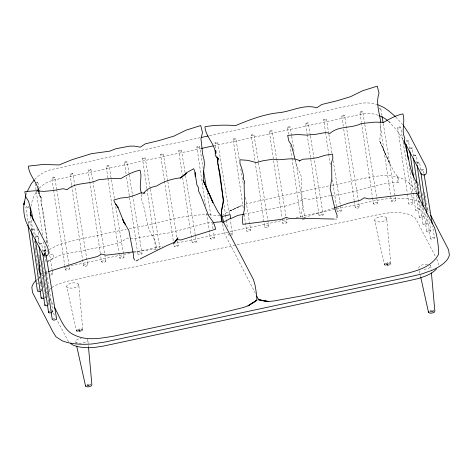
<?xml version="1.0" encoding="UTF-8"?>
<svg xmlns="http://www.w3.org/2000/svg" width="473" height="473" viewBox="0 0 473 473"><rect width="100%" height="100%" fill="white"/><g stroke="black" fill="none" stroke-linecap="round" stroke-linejoin="round"><path stroke-width="0.35" stroke-dasharray="2.37 1.77" d="M44.888 255.869L44.888 250.761L45.78 246.699M39.708 264.336L39.726 260.014L40.98 258.353M38.798 191.37L38.709 194.965L41.991 198.536L39.129 194.403L38.821 192.328M44.905 255.148L45.627 246.581M44.663 254.781L45.041 250.111M46.324 242.347L46.792 239.527L43.599 214.115L41.139 202.574L41.577 198.169L39.129 194.403L38.916 191.21M30.946 206.358L32.365 200.014L33.63 196.602L36.374 191.677M46.673 242.649L47.265 239.935M79.287 331.733L80.008 328.936L81.823 329.054L82.805 329.657L82.58 330.521L81.238 331.313L79.287 331.733L77.471 331.614L76.484 331.011L66.687 286.774L67.113 285.13L69.673 283.623L73.392 282.83L76.845 283.049L78.719 284.196L82.805 329.657L76.484 331.011L76.709 330.148L78.057 329.356L80.008 328.936M141.959 194.385L141.043 198.033C145.27 208.41 145.796 220.093 149.545 230.718C152.909 236.411 156.309 242.306 156.664 249.082L134.172 251.849M387.227 265.536L387.949 262.746L389.764 262.858L390.751 263.467L390.527 264.33L389.178 265.122L385.412 265.424L384.431 264.815L374.628 220.584L375.054 218.94L377.62 217.432L381.339 216.634L384.791 216.853L386.666 218.006L390.751 263.467L384.431 264.815L384.655 263.952L385.998 263.165L387.949 262.746M78.719 284.196L78.293 285.84L75.733 287.348L72.014 288.146L68.561 287.927L66.687 286.774M76.242 344.031L75.763 341.89L76.188 340.247L78.755 338.739L81.232 338.213M386.666 218.006L386.24 219.649L383.674 221.157L379.961 221.955L376.502 221.731L374.628 220.584M428.893 264.478L430.767 265.625L430.341 267.269L427.775 268.776L422.679 269.486M86.825 385.85L88.723 385.43L89.084 384.052L90.899 384.171L87.635 386.08M429.49 311.618L431.689 311.737L432.05 310.365L433.865 310.483L431.689 311.737L429.791 312.156M26.027 194.841L27.233 191.512M35.924 182.093L37.881 182.389L36.941 183.104M28.439 224.669L25.891 207.28L26.145 206.861L27.848 206.376L28.977 206.825L29.568 210.444M28.977 206.825L27.026 207.736L25.891 207.28M53.555 189.496L51.847 177.848L53.674 176.997L54.738 177.422L56.63 189.046M54.738 177.422L52.905 178.274L51.847 177.848M30.467 221.867L29.521 222.594L27.552 222.298L28.498 221.571L30.467 221.867L32.034 231.332M31.466 230.913L31.496 229.056L33.104 228.595L34.174 229.027L35.741 238.487M34.174 229.027L33.228 229.748L31.259 229.452M71.559 184.89L69.963 173.969L71.79 173.118L72.854 173.544L87.771 265.069L86.358 266.151L83.887 266.181L83.414 265.708L71.671 185.617M72.854 173.544L71.914 174.265L69.963 173.969M37.881 236.187L36.935 236.914L34.967 236.618L35.907 235.891L37.881 236.187L39.448 245.653M41.583 243.347L40.643 244.068L38.668 243.772L39.614 243.051L41.583 243.347L43.155 252.807M100.353 253.83L88.079 170.097L89.019 169.381L90.97 169.671L92.743 180.568M90.97 169.671L89.137 170.522L88.079 170.097M45.29 250.495L44.344 251.222L42.369 250.921L43.315 250.199L45.29 250.495L46.011 254.864M107.897 177.866L106.189 166.212L108.021 165.367L109.08 165.792L114.413 198.477M109.08 165.792L107.253 166.638L106.189 166.212M41.441 290.883L41.795 290.286L38.904 272.82M52.207 270.284L52.799 273.914L52.438 274.506L50.037 275.191M45.142 298.037L45.503 297.446L45.024 294.537M65.298 269.586L66.711 268.504L69.182 268.475L69.655 268.948L68.242 270.03L65.771 270.059L65.298 269.586L64.76 265.944M48.849 305.203L49.21 304.606L48.737 304.139M52.556 312.363L52.917 311.766L46.525 273.187M83.414 265.708L84.827 264.626L87.298 264.602L87.771 265.069M101.529 261.835L101.89 261.244L104.291 260.558L105.887 261.197L104.474 262.279L103.126 262.48L101.529 261.835L100.459 254.557M119.645 257.956L121.058 256.874L122.401 256.673L124.003 257.318L122.59 258.4L120.118 258.429L119.645 257.956L118.894 252.86M378.92 108.684L380.871 108.979L379.937 109.695M391.431 201.143L392.844 200.061L394.192 199.86L395.795 200.505L394.376 201.587L391.904 201.61L391.431 201.143L380.008 123.234M43.918 254.462L48.571 249.939M34.689 179.545C39.117 174.401 45.367 170.995 51.935 169.435L200.085 137.726M39.111 188.207L43.794 184.299L48.488 181.721L54.005 179.988L200.706 148.593M229.18 233.833L228.435 234.401L228.5 234.963L229.34 235.3M416.778 162.659L418.12 162.038L419.551 162.251L421.112 171.705M77.471 331.614L81.823 329.054M385.412 265.424L389.764 262.858M222.097 215.392L229.092 211.289L243.459 204.921M47.69 261.693L53.833 258.211L61.295 254.811L109.647 245.321L121.336 241.975L127.349 238.061L133.871 238.646L157.757 234.389L168.956 232.935L207.275 222.984L212.347 222.535M47.105 261.492L53.94 257.785L53.626 254.025L49.334 255.012M49.198 249.614L58.617 244.772L75.089 240.178L126.309 229.216M336.9 219.076L334.665 219.076M39.968 283.806L41.021 283.315M37.799 290.333L38.851 289.843M41.5 297.493L42.558 297.003M48.914 311.813L49.972 311.323M52.615 318.962L55.022 318.276M42.404 273.459L44.409 272.862M45.077 272.661L47.749 271.857M303.944 217.598L333.814 208.167M156.693 249.342L157.958 248.975M230.641 235.282L232.645 234.354L230.339 220.004M304.352 219.413L303.087 219.774L300.946 219.454M245.422 204.218L262.55 200.055L331.082 185.392M64.115 267.369L66.19 266.896M66.882 266.737L130.442 253.031M209.48 135.716L359.787 103.546L365.8 102.812L371.447 103.191L377.3 104.61M213.713 145.808L361.857 114.099L367.604 113.419L372.984 113.845L378.95 115.471M129.194 228.601C155.682 224.616 181.62 214.086 208.688 214.777M331.804 185.233C356.541 182.608 400.619 161.169 416.317 192.387M134.048 252.263L162.86 246.096M172.947 243.938L229.133 231.912M229.854 231.758L288.205 219.265M296.128 217.574L376.141 200.446L388.694 198.548A43.664 18.039 -8.8 0 1 419.415 201.906L420.586 202.669M432.05 310.365L430.099 310.785L431.689 311.737L433.156 311.843M89.084 384.052L87.133 384.472L88.723 385.43L89.988 385.164M244.121 214.103L286.183 205.938L297.866 202.586L303.879 198.672L310.4 199.257L330.757 195.586M431.689 311.737L433.587 311.346M331.467 195.467C354.295 193.971 375.414 183.039 398.307 182.318L398.024 177.073L394.63 172.675L390.124 164.178L379.801 141.256L379.695 140.871L389.758 163.871L379.801 141.256L380.848 123.24M389.35 212.815L380.534 214.151L75.857 279.36L65.244 281.772L57.629 284.474A30.686 12.676 -8.8 0 0 52.119 287.401M230.446 233.473L232.586 233.792M209.397 214.789L220.105 215.824M384.655 263.952L390.527 264.33M76.709 330.148L82.58 330.521M87.257 385.347L88.723 385.43M427.509 264.389L425.44 264.253L421.721 265.051L419.161 266.559L418.735 268.203L419.208 270.343M79.021 343.132L81.09 343.262L84.809 342.464L87.375 340.956L87.801 339.318L88.522 347.383M51.202 273.27L52.799 273.914M39.779 282.079L40.909 282.251M38.62 284.001L37.018 283.362M40.199 289.647L41.795 290.286M43.906 296.808L45.503 297.446M51.315 311.128L52.917 311.766M364.653 123.678L362.643 111.338L362.087 111.12L359.894 111.746L361.437 122.318M407.43 193.924L408.92 204.076L409.76 204.413L412.326 204.04L413.065 203.467L413.006 202.911L400.643 127.089L399.129 126.865L398.236 127.119L397.752 127.917L407.324 193.197M359.935 112.113L362.194 112.089L362.643 111.338M397.752 127.917L400.164 127.887L400.643 127.089M354.324 201.267L355.288 207.824L357.428 208.144L358.688 207.783L359.433 207.215L359.374 206.654L344.498 115.217L343.942 114.998L341.748 115.625L343.292 126.196M408.435 140.777L407.005 140.564L406.159 140.806L405.704 141.557L407.135 141.776L408.477 141.155L408.435 140.777L409.996 150.231M341.79 115.997L344.048 115.968L344.498 115.217M412.143 147.937L409.866 147.96L409.411 148.717L411.687 148.693L412.143 147.937L413.585 156.658M328.753 133.611L326.394 119.095L325.838 118.871L323.644 119.498L325.394 131.529M415.85 155.097L413.573 155.12L413.112 155.877L415.389 155.848L415.85 155.097L417.529 165.272M323.686 119.87L325.105 120.083L325.938 119.846L326.394 119.095M416.819 163.031L419.096 163.008L419.551 162.251M310.288 135.308L308.278 122.974L307.722 122.749L305.528 123.376L307.066 133.948M423.258 169.405L421.827 169.192L420.485 169.813L420.521 170.185L422.797 170.162L423.258 169.405L423.979 173.768M305.57 123.749L306.989 123.961L307.828 123.719L308.278 122.974M291.575 135.556L290.162 126.853L289.6 126.628L287.413 127.255L288.412 134.184M287.448 127.627L288.867 127.84L289.707 127.598L290.162 126.853M276.77 159.756L272.046 130.725L270.627 130.513L269.793 130.755L269.338 131.5L282.836 223.333L284.977 223.652L286.981 222.724L286.331 218.532M269.338 131.5L270.757 131.713L271.597 131.476L272.046 130.725M258.424 162.18L253.936 134.604L252.517 134.391L251.683 134.628L251.228 135.379L264.726 227.206L266.867 227.531L268.132 227.17L268.871 226.597L268.812 226.041L258.542 162.907M251.228 135.379L252.647 135.591L253.977 134.976L253.936 134.604M413.006 202.911L410.866 202.586L409.6 202.947L408.861 203.52L408.92 204.076M419.722 209.113L417.582 208.788L415.578 209.722L415.637 210.278L417.777 210.603L419.782 209.669L417.801 197.483M239.137 158.798L235.832 138.477L234.413 138.264L233.573 138.506L233.124 139.251L243.512 209.947M233.124 139.251L235.383 139.228L235.832 138.477M423.424 216.267L421.283 215.948L419.279 216.876L419.338 217.438L421.478 217.757L423.489 216.829L421.384 203.91M377.519 202.775L375.379 202.456L374.113 202.816L373.374 203.384L373.434 203.946L375.574 204.265L376.833 203.904L377.578 203.337L377.519 202.775L364.772 124.405M427.131 223.427L424.99 223.108L422.986 224.036L423.045 224.598L425.186 224.917L427.19 223.989L425.333 212.525M229.399 214.198L217.71 142.355L217.154 142.131L214.961 142.757L216.072 150.42M215.002 143.13L217.255 143.106L217.71 142.355M430.838 230.588L428.698 230.262L426.693 231.196L426.752 231.752L428.893 232.077L430.897 231.143L428.916 218.952M359.374 206.654L357.233 206.334L355.968 206.695L355.229 207.263L355.288 207.824M434.539 237.742L432.399 237.416L430.395 238.345L430.454 238.906L432.594 239.232L434.604 238.297L432.618 226.106M203.26 168.731L199.6 146.234L198.181 146.021L197.342 146.258L196.892 147.008L205.459 205.312M196.892 147.008L198.311 147.221L199.145 146.979L199.6 146.234M341.264 210.532L339.123 210.207L337.864 210.574L337.119 211.141L337.178 211.697L339.318 212.022L341.329 211.094L333.122 160.459M185.097 172.604L181.443 150.107L180.018 149.894L178.688 150.515L182.265 174.933M178.729 150.881L180.148 151.1L181.478 150.479L181.443 150.107M323.154 214.411L321.013 214.086L319.748 214.446L319.009 215.014L319.068 215.576L321.208 215.901L323.213 214.967L314.178 159.259M167.708 180.834L163.339 153.985L161.92 153.772L160.589 154.387L164.379 180.266M160.631 154.76L162.05 154.973L162.883 154.73L163.339 153.985M150.183 188.343L145.223 157.864L143.804 157.651L142.474 158.266L146.908 188.52M142.515 158.638L144.773 158.615L145.223 157.864M286.922 222.162L284.781 221.843L283.516 222.204L282.777 222.771L282.836 223.333M129.117 174.076L127.107 161.736L125.688 161.524L124.358 162.144L126.114 174.176M124.399 162.511L126.658 162.487L127.107 161.736M268.812 226.041L266.671 225.716L265.412 226.076L264.667 226.65L264.726 227.206M250.708 229.913L248.567 229.594L247.302 229.955L246.563 230.522L246.622 231.084L248.763 231.403L250.767 230.475L249.88 224.835M214.476 237.671L212.336 237.345L211.07 237.706L210.325 238.28L210.384 238.835L212.525 239.161L214.535 238.226L213.412 231.137M196.313 241.543L194.172 241.224L192.913 241.585L192.168 242.152L192.227 242.714L194.368 243.033L196.372 242.105L195.485 236.465M178.215 245.422L176.074 245.097L174.809 245.457L174.064 246.031L174.129 246.587L176.269 246.912L178.274 245.978L177.505 241.064M141.983 253.173L139.842 252.854L138.577 253.215L137.838 253.782L137.897 254.344L138.737 254.681L141.297 254.303L142.042 253.735L141.983 253.173L129.235 174.803M385.998 263.165L389.178 265.122M78.057 329.356L81.238 331.313M75.763 341.89L77.637 343.043M398.307 182.318L397.947 182.087L397.663 176.825L398.024 177.073M424.086 204.963L425.251 205.725M388.558 121.177L391.443 123.784M388.534 121.171L396.888 130.459L402.783 138.867M395.741 116.92L403.54 125.564M427.03 208.617L429.395 212.755M68.55 341.808L56.748 319.612M255.479 293.502L225.071 234.578L223.416 228.766L222.647 223.812M435.125 255.964L417.446 221.807L415.046 217.858L410.942 215.174A30.686 12.676 -8.8 0 0 389.35 212.815M436.703 259.015L437.968 261.457L438.459 265.111M46.833 292.734L47.838 294.679M50.191 299.226L53.218 305.067M47.862 302.436L48.808 304.269M51.462 309.395L55.43 317.064M36.829 228.494L38.662 233.195L38.898 244.239M42.481 282.742L43.806 286.892M303.098 217.734L301.656 213.098L302.247 207.854L301.538 176.932L296.317 164.876L295.193 160.282M419.362 271.059L420.154 274.624M420.314 275.339L420.627 276.764M44.61 255.45L46.052 262.066M424.476 192.056L424.955 194.965M425.073 195.692L425.552 198.601M425.676 199.328L426.155 202.237M426.274 202.964L427.716 211.685M422.212 193.623L424.133 205.252M418.026 183.559L418.504 186.463M418.623 187.19L420.308 197.371M413.84 173.49L414.082 174.945M415.158 181.49L416.961 192.393M46.165 271.005L46.407 272.46M41.979 260.936L42.221 262.391M42.339 263.118L42.824 266.033M42.942 266.76L49.091 303.879M38.39 254.504L38.632 255.958M38.751 256.685L44.9 293.81M34.925 248.798L35.168 250.252M35.292 250.98L37.941 266.997M30.514 216.226L33.346 233.573M34.529 240.798L35.475 246.581M35.593 247.302L36.066 250.193M380.871 108.979L382.054 116.24M383.242 123.506L395.795 200.505M328.871 134.332L331.94 153.205M310.4 136.035L314.06 158.532M291.693 136.283L294.171 151.526M295.59 160.235L305.032 218.29M276.888 160.477L286.212 217.811M240.792 168.956L243.27 184.198M245.392 197.259L249.762 224.107M207.156 192.677L211.165 217.349M211.993 222.428L213.293 230.41M185.57 175.507L195.367 235.737M167.826 181.561L176.914 237.44M150.302 189.07L160.099 249.301M115.714 206.47L124.003 257.318M92.862 181.295L104.704 253.936M104.823 254.663L105.887 261.197M56.748 189.774L69.655 268.948M37.881 182.389L38.709 187.474M39.419 191.831L48.299 246.309M49.127 251.394L52.089 269.557M361.543 123.045L372.47 197.389M372.576 198.116L373.434 203.946M343.717 129.111L354.218 200.534M325.507 132.263L328.611 153.394M328.717 154.121L330.538 166.514M332.466 179.634L337.178 211.697M307.178 134.681L319.068 215.576M290.02 145.116L291.841 157.509M291.947 158.236L300.627 217.267M244.157 214.322L246.622 231.084M216.179 151.147L216.823 155.522M224.107 205.081L225.497 214.553M225.603 215.286L226.248 219.655M226.354 220.383L227.424 227.673M206.636 213.329L210.384 238.835M182.696 177.848L192.227 242.714M164.486 180.993L173.378 241.484M173.485 242.217L174.129 246.587M147.014 189.247L155.907 249.738M126.539 177.091L137.897 254.344M108.004 178.593L118.788 252.133M53.662 190.223L64.653 265.217M35.097 183.542L42.676 235.235M43.634 241.786L45.556 254.894M427.072 215.511L430.454 238.906M423.37 208.362L426.752 231.752M419.663 201.202L423.045 224.598M413.739 178.693L415.643 191.849M416.063 194.775L419.338 217.438M408.979 164.226L415.637 210.278M430.767 265.625L431.228 270.757M39.141 255.284L39.277 260.434M36.445 280.075A43.664 18.039 -8.8 0 1 38.656 278.189M39.265 277.728A43.664 18.039 -8.8 0 1 40.548 276.823M41.612 276.12A43.664 18.039 -8.8 0 1 47.773 272.773M46.531 292.627A30.686 12.676 -8.8 0 1 47.448 291.374M49.263 289.529A30.686 12.676 -8.8 0 1 51.592 287.75M232.373 209.752L229.092 211.289L240.84 205.856L232.373 209.752"/><path stroke-width="0.71" d="M38.798 191.37L38.833 189.933L38.916 191.21M217.06 157.166L218.106 158.78L217.675 163.191L220.134 174.726L223.327 200.138L221.571 210.721L221.417 216.48L221.423 211.372L223.8 200.546M336.959 217.793L337.089 215.227L335.599 211.372L330.13 188.502L331.81 178.552L331.65 162.15L332.862 158.52L332.578 154.092L324.821 155.321L317.773 157.61L310.471 158.727L302.572 159.253L299.297 161.056L299.817 160.785C291.551 156.291 282.079 161.252 273.27 159.188L263.284 160.696L256.248 162.588L247.805 160.347L239.9 159.768L240.03 163.782L241.579 167.767L243.577 175.773L243.276 178.942L244.659 181.597L244.127 184.346L244.636 208.688L242.779 216.191L242.442 219.779L242.844 224.344L282.665 219.147L286.029 217.332L289.6 218.544L299.32 218.242L333.962 219.052M221.571 210.721L221.145 216.06L222.582 222.677L222.996 223.002M30.686 208.085L30.603 214.571M39.3 264.768L38.78 269.362L40.4 274.062M24.135 203.148L23.952 204.643L25.784 195.503M24.312 201.74C23.059 208.694 23.839 216.09 26.429 222.629L43.102 254.835C44.527 256.449 47.188 256.254 48.222 254.308C48.695 251.666 48.305 248.804 47.17 246.386L30.497 214.18L31.112 215.481L30.231 212.46L30.739 215.718M88.522 347.383L91.886 384.774L91.661 385.637L90.313 386.429L88.362 386.849L86.547 386.731L85.566 386.128L85.79 385.264M431.423 272.956L434.853 311.086L434.628 311.949L433.28 312.742L431.329 313.161L429.514 313.043L428.532 312.44L428.757 311.577M27.233 191.512L31.384 183.518L34.233 180.083M44.09 298.528L41.618 298.558L41.145 298.085L41.5 297.493M47.797 305.688L45.325 305.718L44.852 305.251L45.207 304.653M51.504 312.848L49.032 312.878L48.553 312.405L48.914 311.813M36.829 191.098L38.656 188.78M143.715 193.256C146.559 188.893 151.839 186.847 156.764 185.966C163.983 181.271 172.314 178.735 180.84 177.789L186.64 173.029L180.166 178.209M180.84 177.789L187.172 172.385L193.705 168.719L195.113 172.456L195.325 176.725L195.095 172.757L196.904 185.079L198.559 187.757L198.394 190.755L200.712 195.402L208.522 215.576L212.951 221.772L214.482 225.018L215.664 229.216L180.97 239.971L176.748 239.592L177.499 239.622L174.738 242.188L166.514 245.724L139.973 258.997M253.906 302.034L247.982 305.86L243.418 307.485L215.854 314.326L114.655 335.984C101.624 338.1 87.558 341.216 75.036 335.339C63.494 330.775 60.325 317.365 54.561 307.663M255.089 301.271L256.869 300.124L256.603 294.685L255.142 285.503L253.493 279.691L223.463 222.133M136.088 260.96L138.678 259.653M230.369 218.822L237.824 215.422L243.418 214.251M48.417 271.662L74.888 263.29L85.589 259.441L97.533 256.508L101.405 254.036L106.1 255.189L133.463 251.908M334.476 207.978L348.465 203.177L360.408 200.245L364.281 197.773L368.97 198.926L418.818 192.907M201.528 137.418L208.031 136.023M201.427 148.439L212.986 145.962M40.382 291.368L37.911 291.398L37.438 290.925L27.972 225.213M213.796 222.411L221.772 221.707L221.488 216.463L218.094 212.064L213.589 203.567L203.159 180.26L212.927 202.58L203.272 180.645L203.485 172.474L204.448 164.042L204.052 159.791L202.663 154.245L200.948 138.619L202.509 132.6L200.753 125.54L186.155 130.11L173.999 136.088L159.909 140.327L145.241 143.869L140.262 147.18L134.19 146.074L129.2 146.198L115.802 148.77L109.819 151.141L91.372 153.701L72.162 159.643L59.125 164.953L43.209 164.456L28.421 166.135C28.883 175.607 37.574 182.217 38.721 191.636M144.939 193.155L140.889 192.919L134.072 195.544L127.816 197.324L120.81 198.045L113.999 199.937C113 201.752 122.353 212.986 115.631 203.999M377.951 104.764L383.834 107.448L388.428 110.599L395.239 116.429M378.95 115.471L384.313 118.167L387.582 120.503M70.648 343.522L72.99 345.059A30.686 12.676 -8.8 0 0 94.582 347.424L103.398 346.082L408.075 280.873L418.688 278.461L426.309 275.759A30.686 12.676 -8.8 0 0 436.49 268.859M221.128 216.214L221.488 216.463M403.54 125.564L408.601 133.256L425.274 165.461C426.41 167.88 426.8 170.741 426.327 173.384C425.292 175.329 422.631 175.524 421.207 173.91L403.836 140.57M217.704 157.97L218.52 159.147L215.245 155.576L215.363 150.544L215.452 151.821M417.085 182.933C408.501 170.812 409.364 155.067 403.918 141.77L404.835 138.122C400.909 130.513 405.574 121.738 402.895 113.91C396.078 115.282 389.799 118.764 383.804 122.276L374.569 122.158L361.248 123.542C351.333 128.739 338.479 125.505 329.947 133.457L326.08 132.452L316.248 134.237L306.865 135.118L297.612 134.509L287.69 135.402L288.731 140.842L291.356 144.856L294.992 158.981M430.655 215.18L448.646 249.939L449.35 255.136A43.664 18.039 -8.8 0 1 432.05 270.296L421.212 274.139L407.389 277.296L105.036 342.009L92.489 343.912A43.664 18.039 -8.8 0 1 61.768 340.548L55.932 336.729L52.728 331.526L32.536 292.515L31.833 287.318A43.664 18.039 -8.8 0 1 35.954 280.548M416.654 193.037L434.462 227.442C437.277 236.057 438.589 245.262 438.542 254.32C431.613 267.286 416.506 271.041 403.315 274.204L302.117 295.862L273.678 301.005L268.504 301.467L264.779 301.266L258.707 299.734L256.673 296.039M134.616 260.162L133.54 257.856L133.315 253.729L128.839 230.475L123.82 221.943L117.824 206.973M141.486 193.144C138.335 185.824 142.645 177.588 140.02 170.174C133.203 171.545 126.924 175.028 120.928 178.54L111.693 178.422L98.372 179.805C88.457 185.002 75.603 181.768 67.071 189.72L63.205 188.715L53.372 190.501L43.995 191.382L34.736 190.773L24.815 191.666L25.855 197.105L28.481 201.12L31.809 213.288L33.258 220.483M420.787 277.48L428.532 312.44M76.715 346.171L85.566 386.128M424.098 174.496L432.263 223.93M46.129 255.591L56.618 318.914L56.257 319.512L53.857 320.197L52.261 319.553L42.688 253.114M382.054 116.24L383.124 122.779M203.615 170.907L206.565 189.046M217.036 156.977L217.787 162.079M218 163.54L223.463 200.706M215.457 153.63C214.843 143.597 205.513 136.638 204.951 126.746C215.109 124.937 225.39 124.878 235.655 125.57C249.815 119.657 264.407 114.028 279.797 112.609C292.072 111.137 304.174 103.971 316.798 107.791L321.776 104.48L336.445 100.938L350.534 96.699L362.69 90.721L377.288 86.151L379.044 93.211C375.597 102.759 379.488 112.893 380.783 122.531M420.946 173.112L426.758 213.323M417.139 165.225L423.158 206.896M413.432 158.071L419.35 199.009M409.724 150.911L413.532 177.227M406.124 144.484L408.24 159.105M39.088 246.693L48.553 312.405M35.386 239.539L44.852 305.251M31.573 231.646L41.145 298.085M221.163 216.871L221.275 218.845M177.836 237.949L174.738 242.188L177.836 237.949M256.869 300.124L255.213 301.608L247.982 305.86L256.869 300.124M230.469 218.396L223.634 222.103L222.286 216.445L230.162 214.636L230.469 218.396M268.504 301.467L258.707 299.734L268.504 301.467M125.315 224.368L123.82 221.943L125.315 224.368M123.908 222.109L122.773 219.519L123.908 222.109"/></g></svg>
